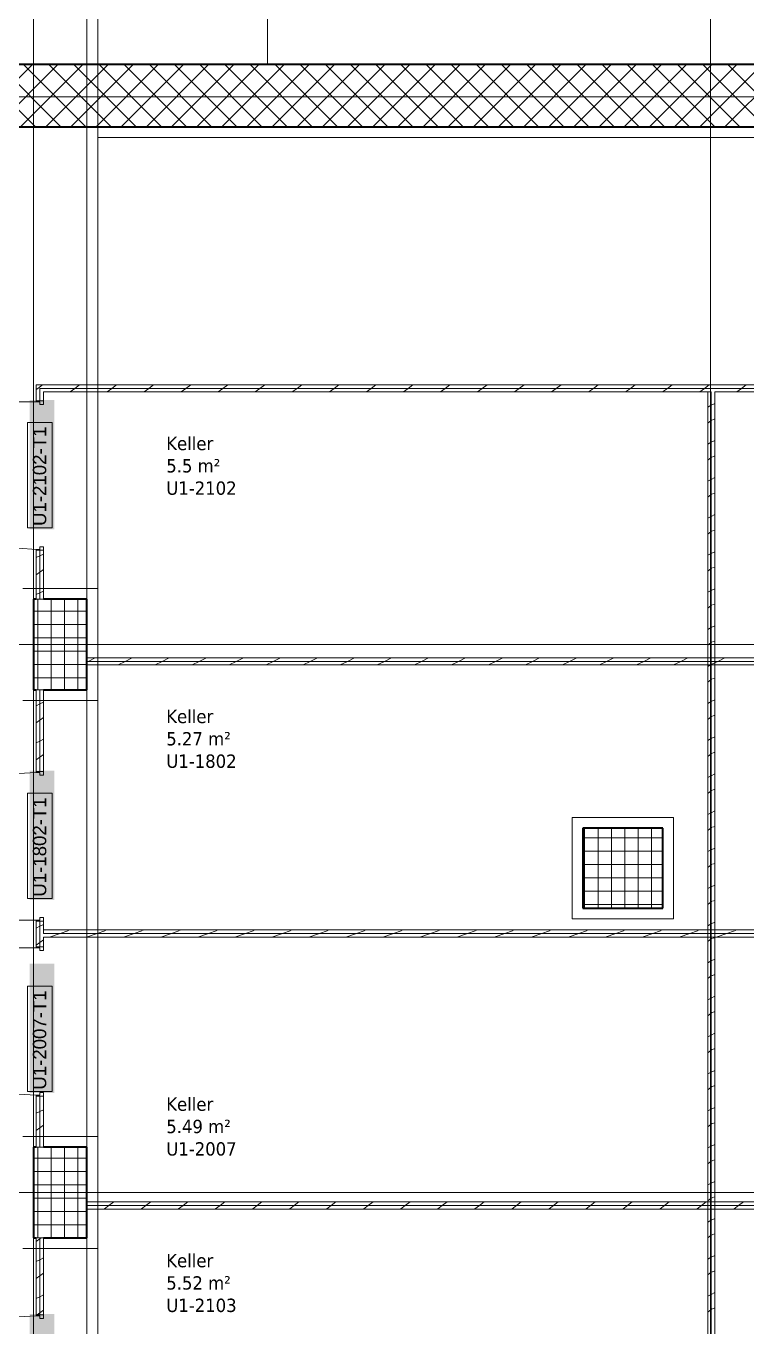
# Model space of a CAD drawing. Extents: x -882 to 613, y -179 to 707.
# Drawn here: x 134.3 to 215.4, y 151.8 to 298 of the extents above; entities that cross this region are included whole.
import ezdxf
from ezdxf.lldxf.tags import DXFTag

# ---------------------------------------------------------------- set-up
doc = ezdxf.new("R2010")
doc.units = 0
doc.layers.get('0').update_dxf_attribs({"lineweight": 13})
for name, color, linetype, lineweight in [('A-AREA-____-IDEN', 7, 'Continuous', 5), ('A-DOOR-____-IDEN', 7, 'Continuous', 5), ('A-DOOR-FRAM-MCUT', 7, 'Continuous', 9), ('A-DOOR-OPNG-OTLN', 7, 'Continuous', 9), ('A-FLOR-____-OTLN', 7, 'Continuous', 9), ('A-FLOR-____-OVHD', 7, 'Strichpunkt - Fein', 9), ('A-WALL-____-MCUT', 7, 'Continuous', 35), ('A-WALL-____-PATT', 7, 'Continuous', 35), ('A-WALL-FNSH-MCUT', 7, 'Continuous', 35), ('S-COLS-____-MCUT', 7, 'Continuous', 35), ('S-COLS-____-OTLN', 7, 'Continuous', 9), ('S-GRID-____-OTLN', 7, 'Continuous', 5)]:
    doc.layers.add(name, color=color, linetype=linetype, lineweight=lineweight)
doc.styles.get("Standard").update_dxf_attribs({"font": 'arial.ttf'})
tags = doc.linetypes.add('_Rasterlinie_', pattern=[0.375, 0.2, -0.05, 0.075, -0.05]).pattern_tags.tags
tags[10:11] = [DXFTag(74, 4), DXFTag(75, 0), DXFTag(340, '0'), DXFTag(46, 1.0), DXFTag(50, 0.0), DXFTag(44, 0.0), DXFTag(45, 0.0)]
tags[8:9] = [DXFTag(74, 4), DXFTag(75, 0), DXFTag(340, '0'), DXFTag(46, 1.0), DXFTag(50, 0.0), DXFTag(44, 0.0), DXFTag(45, 0.0)]
tags[6:7] = [DXFTag(74, 4), DXFTag(75, 0), DXFTag(340, '0'), DXFTag(46, 1.0), DXFTag(50, 0.0), DXFTag(44, 0.0), DXFTag(45, 0.0)]
tags[4:5] = [DXFTag(74, 4), DXFTag(75, 0), DXFTag(340, '0'), DXFTag(46, 1.0), DXFTag(50, 0.0), DXFTag(44, 0.0), DXFTag(45, 0.0)]
tags = doc.linetypes.add('Strichpunkt - Fein', pattern=[0.2, 0.1, -0.05, 0, -0.05]).pattern_tags.tags
tags[10:11] = [DXFTag(74, 4), DXFTag(75, 0), DXFTag(340, '0'), DXFTag(46, 1.0), DXFTag(50, 0.0), DXFTag(44, 0.0), DXFTag(45, 0.0)]
tags[8:9] = [DXFTag(74, 4), DXFTag(75, 0), DXFTag(340, '0'), DXFTag(46, 1.0), DXFTag(50, 0.0), DXFTag(44, 0.0), DXFTag(45, 0.0)]
tags[6:7] = [DXFTag(74, 4), DXFTag(75, 0), DXFTag(340, '0'), DXFTag(46, 1.0), DXFTag(50, 0.0), DXFTag(44, 0.0), DXFTag(45, 0.0)]
tags[4:5] = [DXFTag(74, 4), DXFTag(75, 0), DXFTag(340, '0'), DXFTag(46, 1.0), DXFTag(50, 0.0), DXFTag(44, 0.0), DXFTag(45, 0.0)]

# ---------------------------------------------------------------- blocks, each defined once
blk = doc.blocks.new('Referenz-A0UJ2IESXE', base_point=(-902.38, -164.15))
at = {"layer": 'A-DOOR-____-IDEN', "color": 0, "linetype": 'Continuous', "ltscale": 0.13}
for p, q in [((134.5, 241.62), (134.5, 253.46)), ((134.5, 253.46), (137.28, 253.46)), ((137.28, 253.46), (137.28, 241.62)), ((137.28, 241.62), (134.5, 241.62)), ((134.5, 199.94), (134.5, 211.78)), ((134.5, 211.78), (137.28, 211.78)), ((137.28, 211.78), (137.28, 199.94)), ((137.28, 199.94), (134.5, 199.94)), ((134.5, 178.24), (134.5, 190.08)), ((134.5, 190.08), (137.28, 190.08)), ((137.28, 190.08), (137.28, 178.24)), ((137.28, 178.24), (134.5, 178.24))]:
    blk.add_line(p, q, dxfattribs=at)
at = {"layer": 'A-DOOR-____-IDEN', "color": 7, "linetype": 'Continuous', "ltscale": 0.13, "true_color": 0xffffff}
for points in [[(134.74, 241.44), (137.5, 241.44), (134.74, 255.98)], [(137.5, 241.44), (134.74, 255.98), (137.5, 255.98)], [(134.74, 199.76), (137.5, 199.76), (134.74, 214.3)], [(137.5, 199.76), (134.74, 214.3), (137.5, 214.3)], [(134.74, 178.06), (137.5, 178.06), (134.74, 192.6)], [(137.5, 178.06), (134.74, 192.6), (137.5, 192.6)], [(134.74, 138.68), (137.5, 138.68), (134.74, 153.22)], [(137.5, 138.68), (134.74, 153.22), (137.5, 153.22)]]:
    blk.add_solid(points, dxfattribs=at)
at = {"layer": 'A-DOOR-FRAM-MCUT', "color": 0, "linetype": 'Continuous', "ltscale": 0.13}
for p, q in [((135.49, 255.89), (135.49, 255.79)), ((136.29, 255.89), (135.49, 255.89)), ((135.49, 255.79), (135.89, 255.79)), ((135.89, 255.79), (135.89, 255.49)), ((135.89, 255.49), (136.29, 255.49)), ((136.29, 255.49), (136.29, 255.89)), ((135.49, 239.19), (135.49, 239.09)), ((135.89, 239.19), (135.49, 239.19)), ((135.49, 239.09), (136.29, 239.09)), ((136.29, 239.49), (135.89, 239.49)), ((135.89, 239.49), (135.89, 239.19)), ((136.29, 239.09), (136.29, 239.49)), ((135.49, 214.21), (136.29, 214.21)), ((135.49, 214.11), (135.49, 214.21)), ((135.89, 214.11), (135.49, 214.11)), ((135.89, 213.81), (135.89, 214.11)), ((136.29, 213.81), (135.89, 213.81)), ((136.29, 214.21), (136.29, 213.81)), ((135.49, 197.51), (135.89, 197.51)), ((135.49, 197.41), (135.49, 197.51)), ((135.89, 197.81), (136.29, 197.81)), ((135.89, 197.51), (135.89, 197.81)), ((136.29, 197.81), (136.29, 197.41)), ((136.29, 197.41), (135.49, 197.41)), ((135.49, 194.51), (135.49, 194.41)), ((136.29, 194.51), (135.49, 194.51)), ((135.49, 194.41), (135.89, 194.41)), ((135.89, 194.41), (135.89, 194.11)), ((135.89, 194.11), (136.29, 194.11)), ((136.29, 194.11), (136.29, 194.51)), ((135.49, 177.81), (135.49, 177.71)), ((135.89, 177.81), (135.49, 177.81)), ((135.49, 177.71), (136.29, 177.71)), ((136.29, 178.11), (135.89, 178.11)), ((135.89, 178.11), (135.89, 177.81)), ((136.29, 177.71), (136.29, 178.11)), ((135.49, 153.13), (136.29, 153.13)), ((135.49, 153.03), (135.49, 153.13)), ((135.89, 153.03), (135.49, 153.03)), ((135.89, 152.73), (135.89, 153.03)), ((136.29, 152.73), (135.89, 152.73)), ((136.29, 153.13), (136.29, 152.73))]:
    blk.add_line(p, q, dxfattribs=at)
at = {"layer": 'A-DOOR-OPNG-OTLN', "color": 0, "linetype": 'Continuous', "ltscale": 0.13}
for p, q in [((135.49, 255.79), (118.89, 255.79)), ((133.49, 239.31), (135.49, 239.19)), ((135.49, 214.11), (133.49, 213.99)), ((135.49, 197.51), (118.89, 197.51)), ((135.49, 194.41), (118.89, 194.41)), ((133.49, 177.93), (135.49, 177.81)), ((135.49, 153.03), (133.49, 152.91))]:
    blk.add_line(p, q, dxfattribs=at)
at = {"layer": 'A-FLOR-____-OTLN', "color": 0, "linetype": 'Continuous', "ltscale": 0.13}
blk.add_line((161.49, 293.69), (161.49, 321.69), dxfattribs=at)
at = {"layer": 'A-FLOR-____-OVHD', "color": 0, "linetype": 'Strichpunkt - Fein', "ltscale": 0.13}
for p, q in [((141.19, 85.94), (141.19, 421.39)), ((142.39, 402.49), (142.39, -77.61)), ((141.19, 293.69), (141.19, 321.69)), ((141.19, 233.19), (141.19, 286.69)), ((223.39, 285.49), (142.39, 285.49)), ((142.39, 234.79), (133.99, 234.79)), ((142.39, 222.19), (142.39, 234.79)), ((141.19, 171.59), (141.19, 223.79)), ((133.99, 222.19), (142.39, 222.19)), ((207.14, 209.04), (195.74, 209.04)), ((195.74, 209.04), (195.74, 197.64)), ((207.14, 197.64), (207.14, 209.04)), ((195.74, 197.64), (207.14, 197.64)), ((142.39, 173.19), (133.99, 173.19)), ((142.39, 160.59), (142.39, 173.19)), ((133.99, 160.59), (142.39, 160.59))]:
    blk.add_line(p, q, dxfattribs=at)
at = {"layer": 'A-WALL-____-MCUT', "color": 0, "linetype": 'Continuous', "ltscale": 0.35}
for p, q in [((293.39, 293.69), (111.49, 293.69)), ((111.49, 286.69), (224.59, 286.69))]:
    blk.add_line(p, q, dxfattribs=at)
at = {"layer": 'A-WALL-____-MCUT', "color": 0, "linetype": 'Continuous', "lineweight": 9, "ltscale": 0.13}
for p, q in [((291.09, 257.29), (135.89, 257.29)), ((135.89, 255.89), (135.89, 257.29)), ((211.39, 256.89), (210.99, 256.89)), ((211.39, 107.29), (211.39, 256.89)), ((135.89, 233.59), (135.89, 239.09)), ((135.49, 233.59), (136.29, 233.59)), ((290.69, 226.6), (141.19, 226.6)), ((136.29, 223.39), (135.49, 223.39)), ((135.89, 214.21), (135.89, 223.39)), ((135.89, 194.51), (135.89, 197.41)), ((136.29, 196.41), (136.29, 196.01)), ((290.69, 196.01), (136.29, 196.01)), ((135.89, 171.99), (135.89, 177.71)), ((135.49, 171.99), (136.29, 171.99)), ((290.69, 165.42), (141.19, 165.42)), ((136.29, 161.79), (135.49, 161.79)), ((135.89, 153.13), (135.89, 161.79))]:
    blk.add_line(p, q, dxfattribs=at)
at = {"layer": 'A-WALL-____-PATT', "color": 0, "linetype": 'Continuous', "lineweight": 9, "ltscale": 0.13}
for p, q in [((128.07, 286.69), (135.07, 293.69)), ((135.4, 286.69), (128.4, 293.69)), ((130.9, 286.69), (137.9, 293.69)), ((138.23, 286.69), (131.23, 293.69)), ((133.73, 286.69), (140.73, 293.69)), ((141.06, 286.69), (134.06, 293.69)), ((136.56, 286.69), (143.56, 293.69)), ((143.89, 286.69), (136.89, 293.69)), ((139.38, 286.69), (146.38, 293.69)), ((146.72, 286.69), (139.72, 293.69)), ((142.21, 286.69), (149.21, 293.69)), ((149.55, 286.69), (142.55, 293.69)), ((145.04, 286.69), (152.04, 293.69)), ((152.37, 286.69), (145.37, 293.69)), ((147.87, 286.69), (154.87, 293.69)), ((155.2, 286.69), (148.2, 293.69)), ((150.7, 286.69), (157.7, 293.69)), ((158.03, 286.69), (151.03, 293.69)), ((153.53, 286.69), (160.53, 293.69)), ((160.86, 286.69), (153.86, 293.69)), ((156.36, 286.69), (163.36, 293.69)), ((163.69, 286.69), (156.69, 293.69)), ((159.18, 286.69), (166.18, 293.69)), ((166.52, 286.69), (159.52, 293.69)), ((162.01, 286.69), (169.01, 293.69)), ((169.34, 286.69), (162.34, 293.69)), ((164.84, 286.69), (171.84, 293.69)), ((172.17, 286.69), (165.17, 293.69)), ((167.67, 286.69), (174.67, 293.69)), ((175, 286.69), (168, 293.69)), ((170.5, 286.69), (177.5, 293.69)), ((177.83, 286.69), (170.83, 293.69)), ((173.33, 286.69), (180.33, 293.69)), ((180.66, 286.69), (173.66, 293.69)), ((176.15, 286.69), (183.15, 293.69)), ((183.49, 286.69), (176.49, 293.69)), ((178.98, 286.69), (185.98, 293.69)), ((186.32, 286.69), (179.32, 293.69)), ((181.81, 286.69), (188.81, 293.69)), ((189.14, 286.69), (182.14, 293.69)), ((184.64, 286.69), (191.64, 293.69)), ((191.97, 286.69), (184.97, 293.69)), ((187.47, 286.69), (194.47, 293.69)), ((194.8, 286.69), (187.8, 293.69)), ((190.3, 286.69), (197.3, 293.69)), ((197.63, 286.69), (190.63, 293.69)), ((193.12, 286.69), (200.12, 293.69)), ((200.46, 286.69), (193.46, 293.69)), ((195.95, 286.69), (202.95, 293.69)), ((203.29, 286.69), (196.29, 293.69)), ((198.78, 286.69), (205.78, 293.69)), ((206.11, 286.69), (199.11, 293.69)), ((201.61, 286.69), (208.61, 293.69)), ((208.94, 286.69), (201.94, 293.69)), ((204.44, 286.69), (211.44, 293.69)), ((211.77, 286.69), (204.77, 293.69)), ((207.27, 286.69), (214.27, 293.69)), ((214.6, 286.69), (207.6, 293.69)), ((210.1, 286.69), (217.1, 293.69)), ((217.43, 286.69), (210.43, 293.69)), ((212.92, 286.69), (219.92, 293.69)), ((220.26, 286.69), (213.26, 293.69)), ((136.19, 257.69), (135.65, 257.29)), ((140.35, 257.69), (139.82, 257.29)), ((144.52, 257.69), (143.98, 257.29)), ((148.68, 257.69), (148.15, 257.29)), ((152.85, 257.69), (152.31, 257.29)), ((157.01, 257.69), (156.48, 257.29)), ((161.18, 257.69), (160.64, 257.29)), ((165.34, 257.69), (164.81, 257.29)), ((169.51, 257.69), (168.97, 257.29)), ((173.67, 257.69), (173.14, 257.29)), ((177.84, 257.69), (177.3, 257.29)), ((182, 257.69), (181.47, 257.29)), ((186.17, 257.69), (185.63, 257.29)), ((190.33, 257.69), (189.8, 257.29)), ((194.5, 257.69), (193.96, 257.29)), ((198.66, 257.69), (198.13, 257.29)), ((202.83, 257.69), (202.29, 257.29)), ((206.99, 257.69), (206.46, 257.29)), ((211.16, 257.69), (210.62, 257.29)), ((215.32, 257.69), (214.79, 257.29)), ((135.65, 257.29), (135.49, 257.17)), ((139.82, 257.29), (139.28, 256.89)), ((143.98, 257.29), (143.45, 256.89)), ((148.15, 257.29), (147.61, 256.89)), ((152.31, 257.29), (151.78, 256.89)), ((156.48, 257.29), (155.94, 256.89)), ((160.64, 257.29), (160.11, 256.89)), ((164.81, 257.29), (164.27, 256.89)), ((168.97, 257.29), (168.44, 256.89)), ((173.14, 257.29), (172.6, 256.89)), ((177.3, 257.29), (176.77, 256.89)), ((181.47, 257.29), (180.93, 256.89)), ((185.63, 257.29), (185.1, 256.89)), ((189.8, 257.29), (189.26, 256.89)), ((193.96, 257.29), (193.43, 256.89)), ((198.13, 257.29), (197.59, 256.89)), ((202.29, 257.29), (201.76, 256.89)), ((206.46, 257.29), (205.92, 256.89)), ((210.62, 257.29), (210.09, 256.89)), ((214.79, 257.29), (214.25, 256.89)), ((211.39, 255.39), (210.99, 255.19)), ((211.79, 255.59), (211.39, 255.39)), ((211.39, 253.7), (210.99, 253.4)), ((211.46, 253.75), (211.39, 253.7)), ((211.79, 253.86), (211.51, 253.77)), ((211.39, 251.23), (210.99, 251.03)), ((211.79, 251.43), (211.39, 251.23)), ((211.39, 249.54), (210.99, 249.24)), ((211.46, 249.59), (211.39, 249.54)), ((211.79, 249.7), (211.51, 249.6)), ((211.79, 247.26), (211.39, 247.06)), ((211.39, 247.06), (210.99, 246.86)), ((211.39, 245.37), (210.99, 245.07)), ((211.46, 245.42), (211.39, 245.37)), ((211.79, 245.53), (211.51, 245.44)), ((211.39, 242.9), (210.99, 242.7)), ((211.79, 243.1), (211.39, 242.9)), ((211.79, 241.37), (211.51, 241.28)), ((211.39, 241.21), (210.99, 240.91)), ((211.46, 241.26), (211.39, 241.21)), ((135.89, 238.47), (135.49, 238.27)), ((136.29, 238.67), (135.89, 238.47)), ((211.39, 238.73), (210.99, 238.53)), ((211.79, 238.93), (211.39, 238.73)), ((211.39, 237.04), (210.99, 236.74)), ((211.46, 237.09), (211.39, 237.04)), ((211.79, 237.2), (211.51, 237.11)), ((135.89, 236.64), (135.49, 236.34)), ((136.29, 236.94), (135.89, 236.64)), ((135.89, 234.3), (135.49, 234.1)), ((136.29, 234.5), (135.89, 234.3)), ((211.39, 234.57), (210.99, 234.37)), ((211.79, 234.77), (211.39, 234.57)), ((211.39, 232.88), (210.99, 232.58)), ((211.46, 232.93), (211.39, 232.88)), ((211.79, 233.04), (211.51, 232.95)), ((211.39, 230.4), (210.99, 230.2)), ((211.79, 230.6), (211.39, 230.4)), ((211.39, 228.71), (210.99, 228.41)), ((211.46, 228.77), (211.39, 228.71)), ((211.79, 228.87), (211.51, 228.78)), ((142.11, 227), (141.31, 226.6)), ((146.28, 227), (145.48, 226.6)), ((150.44, 227), (149.64, 226.6)), ((154.61, 227), (153.81, 226.6)), ((158.77, 227), (157.97, 226.6)), ((162.94, 227), (162.14, 226.6)), ((167.1, 227), (166.3, 226.6)), ((171.27, 227), (170.47, 226.6)), ((175.43, 227), (174.63, 226.6)), ((179.6, 227), (178.8, 226.6)), ((183.76, 227), (182.96, 226.6)), ((187.93, 227), (187.13, 226.6)), ((192.09, 227), (191.29, 226.6)), ((196.26, 227), (195.46, 226.6)), ((200.42, 227), (199.62, 226.6)), ((204.59, 227), (203.79, 226.6)), ((208.75, 227), (207.95, 226.6)), ((212.92, 227), (212.12, 226.6)), ((141.31, 226.6), (141.19, 226.54)), ((145.48, 226.6), (144.68, 226.2)), ((149.64, 226.6), (148.84, 226.2)), ((153.81, 226.6), (153.01, 226.2)), ((157.97, 226.6), (157.17, 226.2)), ((162.14, 226.6), (161.34, 226.2)), ((166.3, 226.6), (165.5, 226.2)), ((170.47, 226.6), (169.67, 226.2)), ((174.63, 226.6), (173.83, 226.2)), ((178.8, 226.6), (178, 226.2)), ((182.96, 226.6), (182.16, 226.2)), ((187.13, 226.6), (186.33, 226.2)), ((191.29, 226.6), (190.49, 226.2)), ((195.46, 226.6), (194.66, 226.2)), ((199.62, 226.6), (198.82, 226.2)), ((203.79, 226.6), (202.99, 226.2)), ((207.95, 226.6), (207.15, 226.2)), ((211.39, 226.24), (210.99, 226.04)), ((211.79, 226.44), (211.39, 226.24)), ((212.12, 226.6), (211.79, 226.44)), ((211.39, 224.55), (210.99, 224.25)), ((211.46, 224.6), (211.39, 224.55)), ((211.79, 224.71), (211.51, 224.62)), ((135.89, 221.81), (135.49, 221.61)), ((136.29, 222.01), (135.89, 221.81)), ((211.39, 222.07), (210.99, 221.87)), ((211.79, 222.27), (211.39, 222.07)), ((135.89, 219.98), (135.49, 219.68)), ((136.29, 220.28), (135.89, 219.98)), ((211.39, 220.38), (210.99, 220.08)), ((211.46, 220.44), (211.39, 220.38)), ((211.79, 220.55), (211.51, 220.45)), ((211.79, 218.11), (211.39, 217.91)), ((135.89, 217.64), (135.49, 217.44)), ((136.29, 217.84), (135.89, 217.64)), ((211.39, 217.91), (210.99, 217.71)), ((135.89, 215.82), (135.49, 215.52)), ((136.29, 216.12), (135.89, 215.82)), ((211.39, 216.22), (210.99, 215.92)), ((211.46, 216.27), (211.39, 216.22)), ((211.79, 216.38), (211.51, 216.29)), ((211.39, 213.74), (210.99, 213.54)), ((211.79, 213.94), (211.39, 213.74)), ((211.46, 212.11), (211.39, 212.05)), ((211.79, 212.22), (211.51, 212.12)), ((211.39, 212.05), (210.99, 211.75)), ((211.39, 209.58), (210.99, 209.38)), ((211.79, 209.78), (211.39, 209.58)), ((211.39, 207.89), (210.99, 207.59)), ((211.46, 207.94), (211.39, 207.89)), ((211.79, 208.05), (211.51, 207.96)), ((211.39, 205.41), (210.99, 205.21)), ((211.79, 205.61), (211.39, 205.41)), ((211.39, 203.72), (210.99, 203.42)), ((211.46, 203.78), (211.39, 203.72)), ((211.79, 203.89), (211.51, 203.79)), ((211.39, 201.25), (210.99, 201.05)), ((211.79, 201.45), (211.39, 201.25)), ((211.39, 199.56), (210.99, 199.26)), ((211.46, 199.61), (211.39, 199.56)), ((211.79, 199.72), (211.51, 199.63)), ((135.89, 196.82), (135.49, 196.62)), ((136.29, 197.02), (135.89, 196.82)), ((138.18, 196.01), (136.98, 195.61)), ((139.04, 196.3), (138.18, 196.01)), ((139.24, 196.41), (139.09, 196.33)), ((142.35, 196.01), (141.15, 195.61)), ((143.2, 196.3), (142.35, 196.01)), ((143.41, 196.41), (143.25, 196.33)), ((146.51, 196.01), (145.31, 195.61)), ((147.37, 196.3), (146.51, 196.01)), ((147.57, 196.41), (147.42, 196.33)), ((150.68, 196.01), (149.48, 195.61)), ((151.53, 196.3), (150.68, 196.01)), ((151.74, 196.41), (151.58, 196.33)), ((154.84, 196.01), (153.64, 195.61)), ((155.7, 196.3), (154.84, 196.01)), ((155.9, 196.41), (155.75, 196.33)), ((159.01, 196.01), (157.81, 195.61)), ((159.86, 196.3), (159.01, 196.01)), ((160.07, 196.41), (159.91, 196.33)), ((163.17, 196.01), (161.97, 195.61)), ((164.03, 196.3), (163.17, 196.01)), ((164.23, 196.41), (164.08, 196.33)), ((167.34, 196.01), (166.14, 195.61)), ((168.19, 196.3), (167.34, 196.01)), ((168.4, 196.41), (168.24, 196.33)), ((171.5, 196.01), (170.3, 195.61)), ((172.36, 196.3), (171.5, 196.01)), ((172.56, 196.41), (172.41, 196.33)), ((175.67, 196.01), (174.47, 195.61)), ((176.52, 196.3), (175.67, 196.01)), ((176.72, 196.41), (176.57, 196.33)), ((179.83, 196.01), (178.63, 195.61)), ((180.69, 196.3), (179.83, 196.01)), ((180.89, 196.41), (180.74, 196.33)), ((183.99, 196.01), (182.79, 195.61)), ((184.85, 196.3), (183.99, 196.01)), ((185.05, 196.41), (184.9, 196.33)), ((188.16, 196.01), (186.96, 195.61)), ((189.02, 196.3), (188.16, 196.01)), ((189.22, 196.41), (189.07, 196.33)), ((192.32, 196.01), (191.12, 195.61)), ((193.18, 196.3), (192.32, 196.01)), ((193.38, 196.41), (193.23, 196.33)), ((196.49, 196.01), (195.29, 195.61)), ((197.35, 196.3), (196.49, 196.01)), ((197.55, 196.41), (197.4, 196.33)), ((200.65, 196.01), (199.45, 195.61)), ((201.51, 196.3), (200.65, 196.01)), ((201.71, 196.41), (201.56, 196.33)), ((204.82, 196.01), (203.62, 195.61)), ((205.68, 196.3), (204.82, 196.01)), ((205.88, 196.41), (205.73, 196.33)), ((208.98, 196.01), (207.78, 195.61)), ((209.84, 196.3), (208.98, 196.01)), ((210.04, 196.41), (209.89, 196.33)), ((211.39, 197.08), (210.99, 196.88)), ((211.79, 197.28), (211.39, 197.08)), ((213.15, 196.01), (211.95, 195.61)), ((214.01, 196.3), (213.15, 196.01)), ((214.21, 196.41), (214.06, 196.33)), ((135.89, 194.99), (135.49, 194.69)), ((136.29, 195.29), (135.89, 194.99)), ((211.39, 195.39), (210.99, 195.09)), ((211.46, 195.45), (211.39, 195.39)), ((211.79, 195.56), (211.51, 195.46)), ((211.79, 193.12), (211.39, 192.92)), ((211.39, 192.92), (210.99, 192.72)), ((211.39, 191.23), (210.99, 190.93)), ((211.47, 191.28), (211.39, 191.23)), ((211.79, 191.39), (211.51, 191.3)), ((211.39, 188.75), (210.99, 188.55)), ((211.79, 188.95), (211.39, 188.75)), ((211.79, 187.23), (211.51, 187.14)), ((211.39, 187.06), (210.99, 186.76)), ((211.47, 187.12), (211.39, 187.06)), ((211.39, 184.59), (210.99, 184.39)), ((211.79, 184.79), (211.39, 184.59)), ((211.39, 182.9), (210.99, 182.6)), ((211.47, 182.95), (211.39, 182.9)), ((211.79, 183.06), (211.51, 182.97)), ((211.39, 180.42), (210.99, 180.22)), ((211.79, 180.62), (211.39, 180.42)), ((211.39, 178.73), (210.99, 178.43)), ((211.47, 178.79), (211.39, 178.73)), ((211.79, 178.9), (211.51, 178.81)), ((135.89, 175.99), (135.49, 175.79)), ((136.29, 176.19), (135.89, 175.99)), ((211.39, 176.26), (210.99, 176.06)), ((211.79, 176.46), (211.39, 176.26)), ((135.89, 174.17), (135.49, 173.87)), ((136.29, 174.47), (135.89, 174.17)), ((211.39, 174.57), (210.99, 174.27)), ((211.47, 174.63), (211.39, 174.57)), ((211.79, 174.73), (211.51, 174.64)), ((136.29, 172.03), (136.22, 171.99)), ((211.39, 172.09), (210.99, 171.89)), ((211.79, 172.29), (211.39, 172.09)), ((211.39, 170.4), (210.99, 170.1)), ((211.47, 170.46), (211.39, 170.4)), ((211.79, 170.57), (211.51, 170.48)), ((211.39, 167.93), (210.99, 167.73)), ((211.79, 168.13), (211.39, 167.93)), ((143.66, 165.42), (143.16, 165.04)), ((144.19, 165.82), (143.66, 165.42)), ((147.82, 165.42), (147.32, 165.04)), ((148.36, 165.82), (147.82, 165.42)), ((151.99, 165.42), (151.49, 165.04)), ((152.52, 165.82), (151.99, 165.42)), ((156.15, 165.42), (155.65, 165.04)), ((156.69, 165.82), (156.15, 165.42)), ((160.32, 165.42), (159.82, 165.04)), ((160.85, 165.82), (160.32, 165.42)), ((164.48, 165.42), (163.98, 165.04)), ((165.02, 165.82), (164.48, 165.42)), ((168.65, 165.42), (168.15, 165.04)), ((169.18, 165.82), (168.65, 165.42)), ((172.81, 165.42), (172.31, 165.04)), ((173.35, 165.82), (172.81, 165.42)), ((176.98, 165.42), (176.48, 165.04)), ((177.51, 165.82), (176.98, 165.42)), ((181.14, 165.42), (180.65, 165.04)), ((181.68, 165.82), (181.14, 165.42)), ((185.31, 165.42), (184.81, 165.04)), ((185.84, 165.82), (185.31, 165.42)), ((189.47, 165.42), (188.98, 165.05)), ((190.01, 165.82), (189.47, 165.42)), ((193.64, 165.42), (193.14, 165.05)), ((194.17, 165.82), (193.64, 165.42)), ((197.8, 165.42), (197.31, 165.05)), ((198.34, 165.82), (197.8, 165.42)), ((201.97, 165.42), (201.47, 165.05)), ((202.5, 165.82), (201.97, 165.42)), ((206.13, 165.42), (205.64, 165.05)), ((206.67, 165.82), (206.13, 165.42)), ((210.3, 165.42), (209.8, 165.05)), ((210.83, 165.82), (210.3, 165.42)), ((211.39, 166.24), (210.99, 165.94)), ((211.47, 166.3), (211.39, 166.24)), ((211.79, 166.4), (211.51, 166.31)), ((214.46, 165.42), (213.97, 165.05)), ((215, 165.82), (214.46, 165.42)), ((143.25, 165.1), (143.1, 165.02)), ((147.42, 165.1), (147.26, 165.02)), ((151.58, 165.1), (151.43, 165.02)), ((155.75, 165.1), (155.59, 165.02)), ((159.91, 165.1), (159.76, 165.02)), ((164.08, 165.1), (163.92, 165.02)), ((168.24, 165.1), (168.09, 165.02)), ((172.41, 165.1), (172.25, 165.02)), ((176.57, 165.1), (176.42, 165.02)), ((180.74, 165.1), (180.58, 165.02)), ((184.9, 165.1), (184.75, 165.02)), ((189.07, 165.1), (188.91, 165.02)), ((193.23, 165.1), (193.08, 165.02)), ((197.4, 165.1), (197.24, 165.02)), ((201.56, 165.1), (201.41, 165.02)), ((205.73, 165.1), (205.57, 165.02)), ((209.89, 165.1), (209.74, 165.02)), ((211.79, 163.96), (211.39, 163.76)), ((214.05, 165.1), (213.9, 165.02)), ((211.39, 163.76), (210.99, 163.56)), ((135.89, 161.67), (135.49, 161.37)), ((136.05, 161.79), (135.89, 161.67)), ((211.39, 162.07), (210.99, 161.77)), ((211.47, 162.13), (211.39, 162.07)), ((211.79, 162.24), (211.51, 162.15)), ((136.29, 159.53), (135.89, 159.33)), ((211.39, 159.6), (210.99, 159.4)), ((211.79, 159.8), (211.39, 159.6)), ((135.89, 159.33), (135.49, 159.13)), ((211.79, 158.07), (211.51, 157.98)), ((135.89, 157.51), (135.49, 157.21)), ((136.29, 157.81), (135.89, 157.51)), ((211.39, 157.91), (210.99, 157.61)), ((211.47, 157.97), (211.39, 157.91)), ((135.89, 155.17), (135.49, 154.97)), ((136.29, 155.37), (135.89, 155.17)), ((211.39, 155.43), (210.99, 155.23)), ((211.79, 155.63), (211.39, 155.43)), ((136.29, 153.64), (135.89, 153.34)), ((211.39, 153.74), (210.99, 153.44)), ((211.47, 153.8), (211.39, 153.74)), ((211.79, 153.91), (211.51, 153.82)), ((135.89, 153.34), (135.6, 153.13))]:
    blk.add_line(p, q, dxfattribs=at)
at = {"layer": 'A-WALL-FNSH-MCUT', "color": 0, "linetype": 'Continuous', "lineweight": 9, "ltscale": 0.13}
for p, q in [((291.49, 257.69), (135.49, 257.69)), ((135.49, 257.69), (135.49, 255.89)), ((136.29, 256.89), (210.99, 256.89)), ((136.29, 255.89), (136.29, 256.89)), ((210.99, 256.89), (210.99, 107.29)), ((211.79, 256.89), (290.69, 256.89)), ((211.79, 107.29), (211.79, 256.89)), ((135.49, 255.89), (136.29, 255.89)), ((135.49, 239.09), (135.49, 233.59)), ((136.29, 239.09), (135.49, 239.09)), ((136.29, 233.59), (136.29, 239.09)), ((290.69, 227), (141.19, 227)), ((141.19, 227), (141.19, 226.2)), ((141.19, 226.2), (290.69, 226.2)), ((135.49, 223.39), (135.49, 214.21)), ((136.29, 214.21), (136.29, 223.39)), ((135.49, 214.21), (136.29, 214.21)), ((135.49, 197.41), (135.49, 194.51)), ((136.29, 197.41), (135.49, 197.41)), ((136.29, 196.41), (136.29, 197.41)), ((290.69, 196.41), (136.29, 196.41)), ((136.29, 194.51), (136.29, 195.61)), ((136.29, 195.61), (290.69, 195.61)), ((135.49, 194.51), (136.29, 194.51)), ((135.49, 177.71), (135.49, 171.99)), ((136.29, 177.71), (135.49, 177.71)), ((136.29, 171.99), (136.29, 177.71)), ((290.69, 165.82), (141.19, 165.82)), ((141.19, 165.82), (141.19, 165.02)), ((141.19, 165.02), (290.69, 165.02)), ((135.49, 161.79), (135.49, 153.13)), ((136.29, 153.13), (136.29, 161.79)), ((135.49, 153.13), (136.29, 153.13))]:
    blk.add_line(p, q, dxfattribs=at)
at = {"layer": 'S-COLS-____-MCUT', "color": 0, "linetype": 'Continuous', "ltscale": 0.35}
for p, q in [((135.49, 233.59), (135.19, 233.59)), ((135.19, 233.59), (135.19, 223.39)), ((141.19, 233.59), (136.29, 233.59)), ((141.19, 223.39), (141.19, 233.59)), ((135.19, 223.39), (135.49, 223.39)), ((136.29, 223.39), (141.19, 223.39)), ((196.94, 207.84), (196.94, 198.84)), ((205.94, 207.84), (196.94, 207.84)), ((205.94, 198.84), (205.94, 207.84)), ((196.94, 198.84), (205.94, 198.84)), ((135.49, 171.99), (135.19, 171.99)), ((135.19, 171.99), (135.19, 161.79)), ((141.19, 171.99), (136.29, 171.99)), ((141.19, 161.79), (141.19, 171.99)), ((135.19, 161.79), (135.49, 161.79)), ((136.29, 161.79), (141.19, 161.79))]:
    blk.add_line(p, q, dxfattribs=at)
at = {"layer": 'S-COLS-____-OTLN', "color": 0, "linetype": 'Continuous', "ltscale": 0.13}
for p, q in [((135.89, 233.59), (135.49, 233.59)), ((135.65, 223.39), (135.65, 233.59)), ((136.29, 233.59), (135.89, 233.59)), ((137.15, 223.39), (137.15, 233.59)), ((138.65, 223.39), (138.65, 233.59)), ((140.15, 223.39), (140.15, 233.59)), ((135.19, 232.26), (141.19, 232.26)), ((135.19, 230.76), (141.19, 230.76)), ((135.19, 229.26), (141.19, 229.26)), ((135.19, 227.76), (141.19, 227.76)), ((135.19, 226.26), (141.19, 226.26)), ((135.19, 224.76), (141.19, 224.76)), ((135.49, 223.39), (135.89, 223.39)), ((135.89, 223.39), (136.29, 223.39)), ((197.15, 198.84), (197.15, 207.84)), ((198.65, 198.84), (198.65, 207.84)), ((200.15, 198.84), (200.15, 207.84)), ((201.65, 198.84), (201.65, 207.84)), ((203.15, 198.84), (203.15, 207.84)), ((204.65, 198.84), (204.65, 207.84)), ((196.94, 206.76), (205.94, 206.76)), ((196.94, 205.26), (205.94, 205.26)), ((196.94, 203.76), (205.94, 203.76)), ((196.94, 202.26), (205.94, 202.26)), ((196.94, 200.76), (205.94, 200.76)), ((196.94, 199.26), (205.94, 199.26)), ((135.89, 171.99), (135.49, 171.99)), ((135.65, 161.79), (135.65, 171.99)), ((136.29, 171.99), (135.89, 171.99)), ((137.15, 161.79), (137.15, 171.99)), ((138.65, 161.79), (138.65, 171.99)), ((140.15, 161.79), (140.15, 171.99)), ((135.19, 170.76), (141.19, 170.76)), ((135.19, 169.26), (141.19, 169.26)), ((135.19, 167.76), (141.19, 167.76)), ((135.19, 166.26), (141.19, 166.26)), ((135.19, 164.76), (141.19, 164.76)), ((135.19, 163.26), (141.19, 163.26)), ((135.49, 161.79), (135.89, 161.79)), ((135.89, 161.79), (136.29, 161.79))]:
    blk.add_line(p, q, dxfattribs=at)
at = {"layer": 'S-GRID-____-OTLN', "color": 0, "linetype": '_Rasterlinie_', "ltscale": 0.13}
for p, q in [((135.19, -116.81), (135.19, 660.29)), ((211.29, -116.81), (211.29, 660.29)), ((89.49, 290.09), (391.8, 290.09)), ((73.49, 228.49), (391.8, 228.49)), ((73.49, 166.89), (391.8, 166.89))]:
    blk.add_line(p, q, dxfattribs=at)
at = {"layer": 'A-AREA-____-IDEN', "color": 0, "linetype": 'Continuous', "ltscale": 0.13, "char_height": 1.5, "attachment_point": 1}
for s, insert in [('{\\W0.9;\\fVerdana;Keller}', (150.1, 251.85)), ('{\\W0.9;\\fVerdana;5.5 m²}', (150.1, 249.34)), ('{\\W0.9;\\fVerdana;U1-2102}', (150.1, 246.83)), ('{\\W0.9;\\fVerdana;Keller}', (150.1, 221.16)), ('{\\W0.9;\\fVerdana;5.27 m²}', (150.1, 218.65)), ('{\\W0.9;\\fVerdana;U1-1802}', (150.1, 216.13)), ('{\\W0.9;\\fVerdana;Keller}', (150.1, 177.57)), ('{\\W0.9;\\fVerdana;5.49 m²}', (150.1, 175.06)), ('{\\W0.9;\\fVerdana;U1-2007}', (150.1, 172.54)), ('{\\W0.9;\\fVerdana;Keller}', (150.1, 159.98)), ('{\\W0.9;\\fVerdana;5.52 m²}', (150.1, 157.47)), ('{\\W0.9;\\fVerdana;U1-2103}', (150.1, 154.95))]:
    blk.add_mtext(s, dxfattribs=dict(at, insert=insert))
at = {"layer": 'A-DOOR-____-IDEN', "color": 0, "linetype": 'Continuous', "ltscale": 0.13, "char_height": 1.5, "attachment_point": 1, "rotation": 90}
for s, insert in [('{\\fArial;U1-2102-T1}', (135.11, 241.82)), ('{\\fArial;U1-1802-T1}', (135.11, 200.14)), ('{\\fArial;U1-2007-T1}', (135.11, 178.44))]:
    blk.add_mtext(s, dxfattribs=dict(at, insert=insert))

msp = doc.modelspace()

# ---------------------------------------------------------------- block references
at = {"color": 9, "lineweight": 25, "ltscale": 0.25, "true_color": 0xc0c0c0}
msp.add_blockref('Referenz-A0UJ2IESXE', (-902.38, -164.15), dxfattribs=at)

doc.saveas('drawing.dxf')
